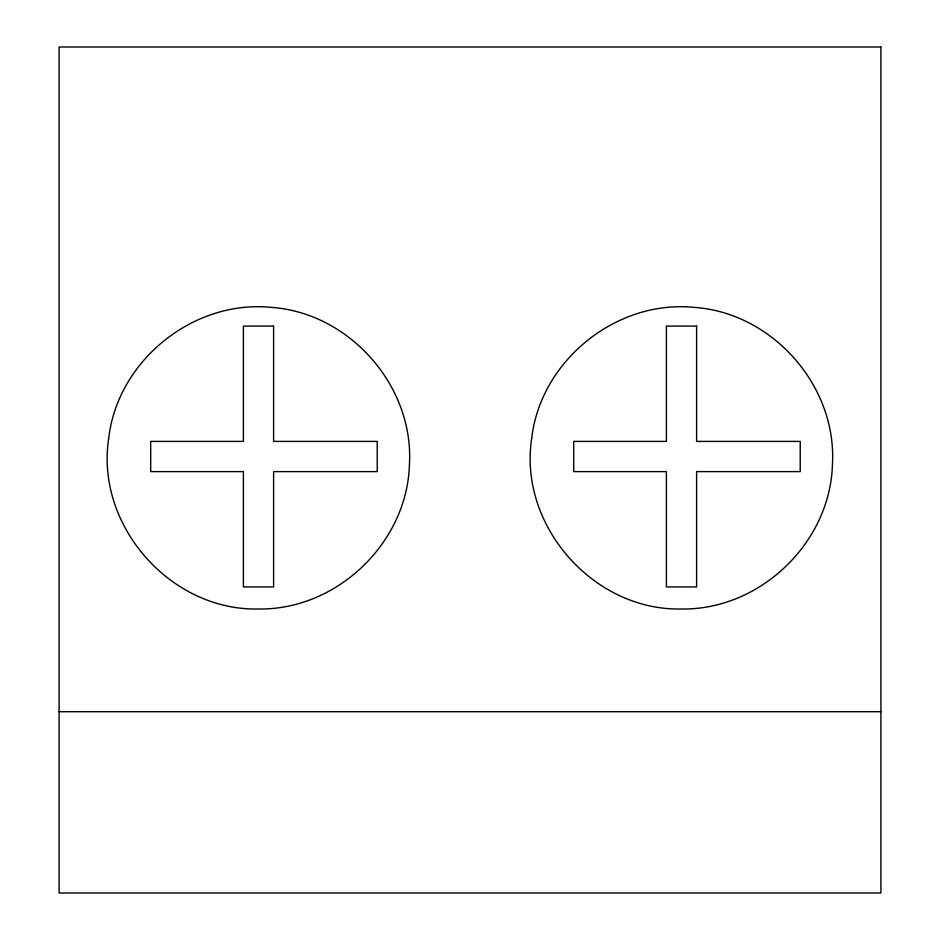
<?xml version="1.0" encoding="UTF-8"?>
<svg xmlns="http://www.w3.org/2000/svg" width="940" height="940" viewBox="0 0 940 940"><rect width="100%" height="100%" fill="white"/><g stroke="black" fill="none" stroke-linecap="round" stroke-linejoin="round"><path stroke-width="1.41" d="M59.091 711.709L880.909 711.709M108.652 438.721C95.469 525.648 170.598 611.012 258.5 608.991C336.931 610.236 407.361 542.744 409.44 464.325C414.011 386.011 349.574 312.785 271.308 307.392C193.264 299.484 117.371 360.76 108.652 438.721M531.652 438.721C518.469 525.648 593.598 611.012 681.5 608.991C759.931 610.236 830.361 542.744 832.441 464.325C837.011 386.011 772.574 312.785 694.308 307.392C616.264 299.484 540.371 360.76 531.652 438.721M880.909 47L59.091 47L59.091 893L880.909 893L880.909 47M273.611 326.086L243.389 326.086L243.389 441.401L150.694 441.401L150.694 471.61L243.389 471.61L243.389 586.936L273.611 586.936L273.611 471.61L377.222 471.61L377.222 441.401L273.611 441.401L273.611 326.086M696.611 326.086L666.389 326.086L666.389 441.401L573.694 441.401L573.694 471.61L666.389 471.61L666.389 586.936L696.611 586.936L696.611 471.61L800.222 471.61L800.222 441.401L696.611 441.401L696.611 326.086"/></g></svg>
